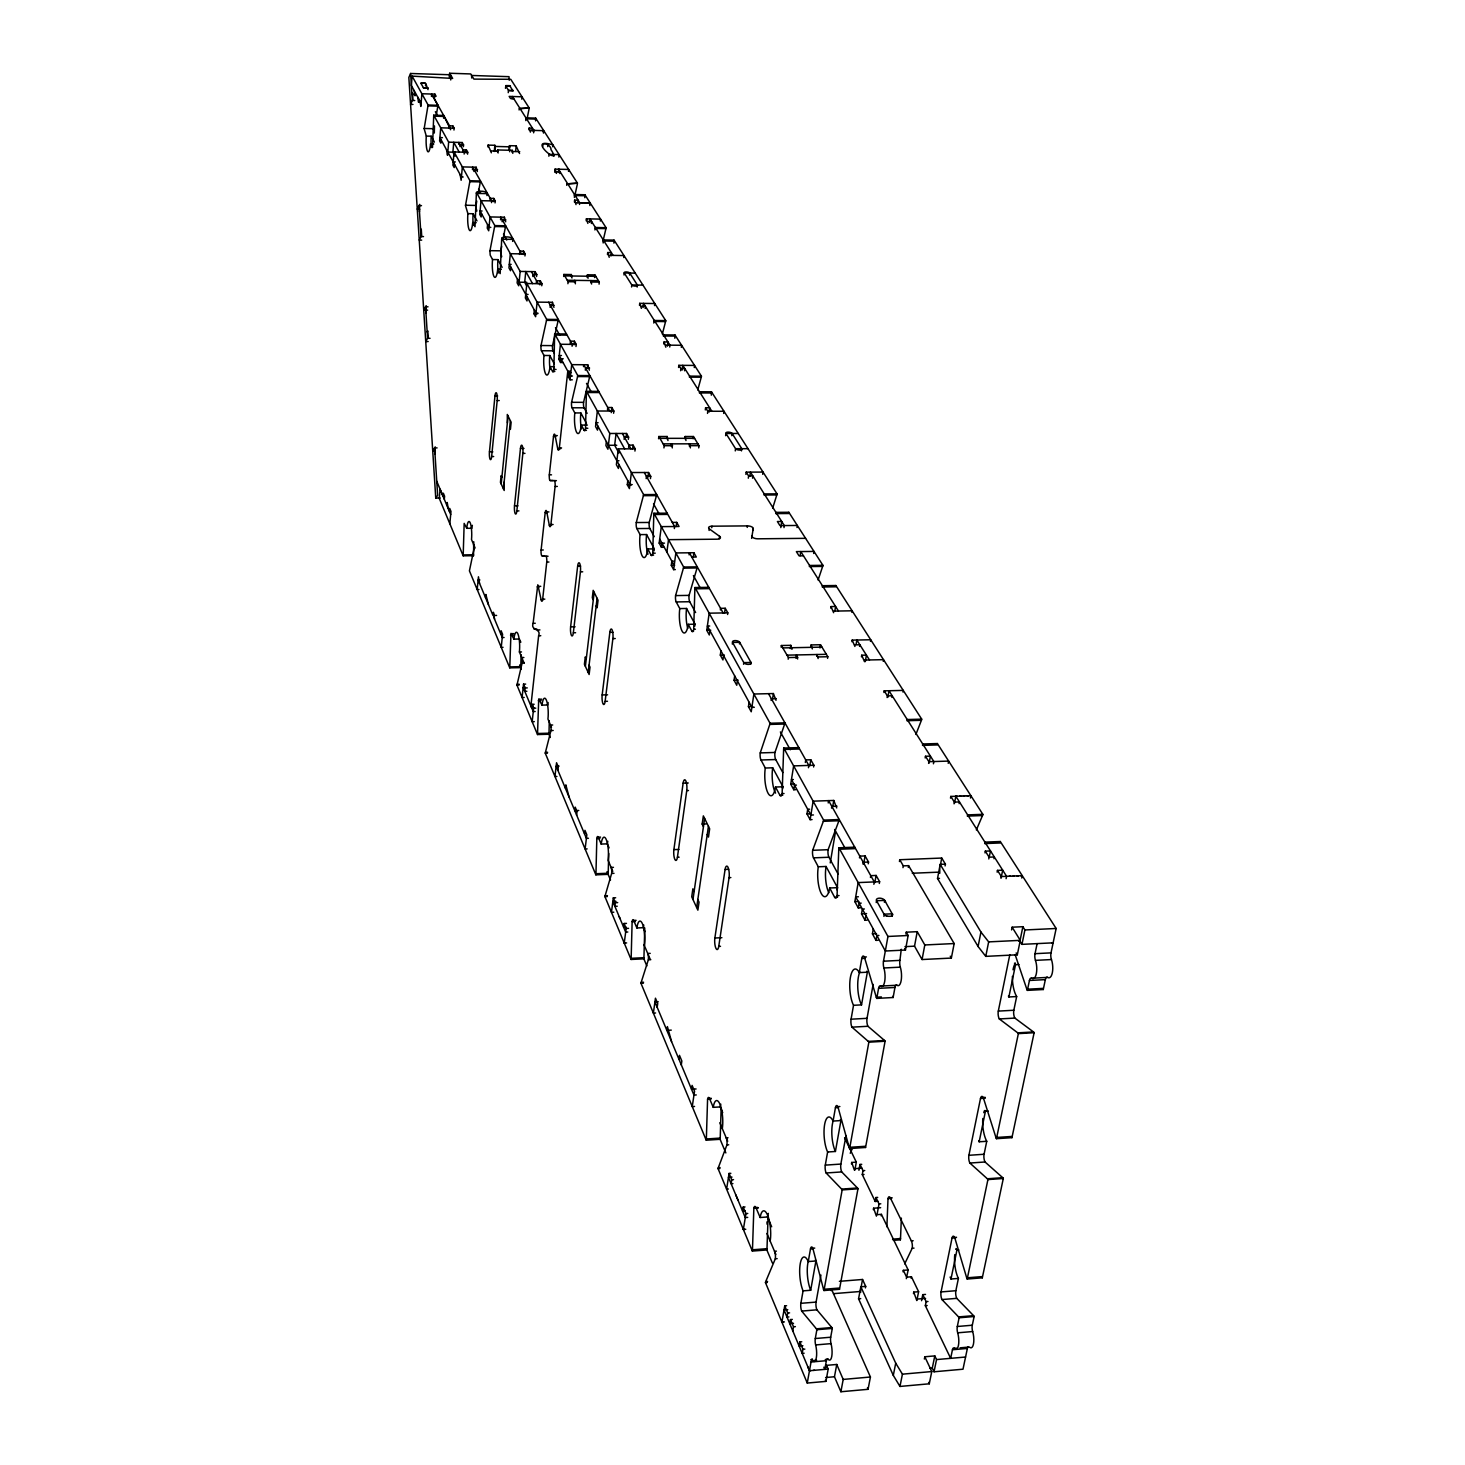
<?xml version="1.0" encoding="UTF-8"?>
<svg xmlns="http://www.w3.org/2000/svg" width="1465" height="1465" viewBox="0 0 1465 1465"><rect width="100%" height="100%" fill="white"/><g stroke="black" fill="none" stroke-linecap="round" stroke-linejoin="round"><path stroke-width="1.5" d="M543.277 599.625L541.116 599.661L537.802 584.791L533.114 623.303C530.275 630.756 541.501 628.284 538.626 635.755L530.898 705.892L533.022 705.855M546.06 556.352L546.06 556.352A3.974 0.934 89.3 0 1 546.646 558.019L546.848 560.637A3.974 0.934 89.3 0 1 546.756 562.066L542.618 599.588A3.956 0.916 89.2 0 1 541.116 599.661M556.407 480.648L550.016 480.502A4.01 0.952 89.7 0 1 549.412 478.89L549.229 476.272A4.01 0.952 89.7 0 1 549.32 474.825L553.55 436.039A4.029 0.952 89.9 0 1 555.107 435.599L557.304 435.599M450.634 129.726L443.694 115.46L433.732 115.186L432.505 147.525L430.509 143.936L433.805 144.028M443.602 118.262L443.694 115.46M450.689 514.508L440.086 489.218L439.262 498.338L463.178 555.821L464.167 523.39L466.749 528.316L471.931 528.279A12.416 2.619 89.4 0 1 472.353 525.331M486.929 195.577C489.859 190.175 475.576 190.194 476.363 193.398L475.008 226.709L472.719 222.607L476.217 222.68M463.178 555.821L473.488 555.711L473.781 541.775M512.604 241.395C515.643 235.828 500.847 235.883 501.671 239.18L500.169 273.625L497.715 269.194L501.341 269.249M521.101 654.763L520.771 667.637L509.765 667.857L510.955 633.356L513.922 639.125L519.452 639.015M525.807 120.606L525.898 117.841L535.696 118.116L577.485 183.198L567.047 183.876L566.735 185.341M535.586 120.881L535.696 118.116M523.866 657.51L521.76 657.547L522.199 662.766L516.962 685.144L537.509 734.551L538.717 698.97L542.013 705.123L547.764 704.976A13.863 3.26 88.6 0 1 548.13 702.541M554.374 366.69L549.998 366.653L552.598 371.506A4.029 0.952 -89.8 0 0 553.862 369.418L554.612 335.009A4.047 0.971 -89.6 0 1 554.704 333.892L566.461 333.983A4.047 0.971 -89.6 0 0 566.369 335.119L554.612 335.009M537.509 734.551L548.936 734.24A3.919 0.916 88.5 0 0 549.009 733.196L549.283 720.908M574.39 197.464L574.5 194.515L584.901 194.753L606.07 227.698A3.699 0.934 -89 0 1 605.924 228.632L603.141 240.608M584.791 197.683L584.901 194.753M554.704 333.892L577.741 375.534A4.175 1.026 -89.8 0 1 577.576 376.56L571.57 402.326A4.139 1.007 -89.9 0 0 572.064 407.783L574.811 412.929A14.595 3.589 -90 0 0 576.569 432.23A14.595 3.589 -90 0 0 581.33 425.07L584.15 430.344A4.212 1.044 90 0 0 585.542 428.274L586.385 392.51A4.23 1.044 -89.8 0 1 586.458 391.32L598.691 391.375A4.212 1.062 -89.8 0 0 598.599 392.547L586.385 392.51M603.159 242.97L603.195 240.974A3.754 0.952 -89 0 1 603.287 239.93L614.055 240.114L665.733 320.597A3.956 1.08 -89.3 0 1 665.568 321.586L662.345 334.075M608.726 853.454L608.213 873.232A4.248 1.062 87.7 0 1 608.14 874.349L595.87 874.843A4.248 1.044 87.8 0 0 595.962 873.726L596.823 838.493A4.267 1.062 87.9 0 1 598.251 837.193L600.558 837.101M613.927 243.153L613.963 241.176A3.736 0.952 -89 0 1 614.055 240.114M644.746 927.949L643.941 957.689A4.45 1.154 87.2 0 1 643.831 958.843L631.067 959.465A4.45 1.135 87.3 0 0 631.159 958.311L632.129 921.631A4.468 1.154 87.4 0 1 633.686 920.441L636.085 920.331M634.931 451.074L635.206 448.839L618.285 448.858L643.593 494.602A4.523 1.209 89.7 0 1 643.391 495.683L636.268 522.547A4.487 1.19 89.5 0 0 636.854 528.572L640.095 534.615A15.822 4.23 89.4 0 0 642.164 555.858A15.822 4.23 89.4 0 0 647.786 548.954L651.119 555.162A4.56 1.227 89.4 0 0 652.749 553.184L653.793 514.526A4.578 1.245 89.6 0 1 653.903 513.263L667.106 513.171A4.578 1.264 89.6 0 0 667.014 514.416L653.793 514.526M674.816 338.232L674.889 336.089A4.01 1.117 -89.4 0 1 674.98 334.972L663.444 334.881A4.01 1.099 -89.4 0 0 663.352 335.998L674.889 336.089M463.233 554.924L473.543 554.741M653.903 513.263L683.642 567.028A4.743 1.319 89.3 0 1 683.423 568.145L675.585 595.596A4.706 1.3 89.1 0 0 676.207 601.932L679.778 608.579A16.591 4.651 89 0 0 682.031 631.012A16.591 4.651 89 0 0 688.22 624.328L691.883 631.159A4.78 1.355 88.9 0 0 693.696 629.254L694.868 588.838A4.816 1.373 89.2 0 1 694.978 587.538L708.785 587.337A4.798 1.392 89.2 0 0 708.657 588.637L694.868 588.838M711.312 395.184L711.367 392.968A4.175 1.209 -89.7 0 1 711.477 391.814L699.501 391.759A4.175 1.19 -89.7 0 0 699.409 392.931L711.367 392.968M486.966 193.636L476.363 193.398M721.146 1108.364L720.212 1138.067A4.908 1.373 86 0 1 720.102 1139.294L706.24 1140.209A4.908 1.355 86.1 0 0 706.35 1138.983L707.577 1099.281A4.926 1.373 86.2 0 1 709.426 1098.365L711.166 1098.256M768.045 1217.616L767.001 1248.693A5.201 1.502 85.2 0 1 766.854 1249.975L752.351 1251.073A5.201 1.483 85.3 0 0 752.479 1249.792L753.852 1208.295A5.219 1.502 85.5 0 1 755.922 1207.563L757.735 1207.435M509.838 666.905L520.844 666.612M694.978 587.538L770.041 723.252A5.219 1.593 88.3 0 1 769.784 724.424L760.243 752.9A5.164 1.575 88.1 0 0 760.994 759.987L765.298 768.026A18.276 5.604 87.9 0 0 767.99 793.078A18.276 5.604 87.9 0 0 775.498 787.035L779.948 795.312A5.274 1.63 87.8 0 0 782.127 793.591L783.629 749.457A5.311 1.648 88.1 0 1 783.757 748.047L798.828 747.608A5.292 1.685 88.1 0 0 798.681 749.018L783.629 749.457M783.757 748.047L823.605 820.107A5.512 1.776 87.6 0 1 823.33 821.316L812.654 850.304A5.475 1.74 87.4 0 0 813.496 857.849L818.294 866.786A19.356 6.226 87.2 0 0 821.279 893.522A19.356 6.226 87.2 0 0 829.666 887.991L834.611 897.221A5.604 1.813 87 0 0 837.064 895.664L838.767 849.279A5.622 1.85 87.3 0 1 838.932 847.795L854.754 847.173A5.622 1.868 87.3 0 0 854.608 848.656L838.767 849.279M886.893 1226.828L888.01 1198.608A5.146 1.703 84.8 0 1 890.335 1197.876L892.112 1197.747M893.302 1240.361L900.371 1239.811A5.127 1.703 84.6 0 0 900.517 1238.548L901.36 1218.093M529.176 108.099L519.361 108.575L529.195 107.989L510.754 79.293L473.891 79.11L470.741 73.946L449.609 73.25L452.667 78.432L412.123 76.125L428.091 104.986L424.154 128.755L426.297 136.08A11.848 2.289 -89.1 0 0 427.469 151.151A11.848 2.289 -89.1 0 0 430.509 143.936M434.464 125.935L434.318 133.022M412.123 76.125L411.372 85.538L421.096 103.282M414.119 90.537L415.016 95.793L415.273 92.643M417.69 97.038L418.587 102.33L418.844 99.18M467.573 154.155L467.738 152.287L454.058 151.939L469.99 180.744L465.467 205.54L467.903 213.652A12.599 2.637 -89.3 0 0 469.24 229.877A12.599 2.637 -89.3 0 0 472.719 222.607M419.924 101.122L420.84 106.451L421.883 93.742M425.528 85.849L425.711 83.487L428.018 89.64M476.748 201.053L475.85 207.133L476.857 211.088M431.442 96.415L431.644 94.035L437.962 105.334L428.091 104.986M434.574 97.954L434.904 94.145L421.883 93.742M476.436 192.373L494.804 225.592L489.914 250.973L490.207 255.148L492.533 259.543A13.057 2.838 -89.4 0 0 493.961 276.482A13.057 2.838 -89.4 0 0 497.715 269.194M441.148 139.889L440.873 143.149L439.61 140.86L440.727 127.821L454.132 128.188L453.967 130.037M449.279 76.986L449.609 73.25M501.616 246.34L500.664 252.566L501.726 256.741M446.532 149.705L447.521 155.327L448.656 142.16L433.732 115.186M449.297 128.279L449.517 125.844L432.853 96.177L436.112 96.269L434.904 94.145M452.648 128.371L452.85 125.935L449.517 125.844M454.058 151.939L452.905 165.197L454.205 167.578L454.498 164.263M458.673 144.284L458.838 142.435L464.313 152.195L464.149 154.063M459.973 146.61L460.138 144.76L463.544 144.852L463.38 146.701M461.951 145.603L462.226 142.526L448.656 142.16M460.102 174.518L461.145 180.287L462.336 166.9L476.18 167.23L477.37 171.552M462.83 151.701L462.995 149.833L466.401 149.924L467.738 152.287M466.126 153.019L466.401 149.924M472.481 169.665L472.719 167.138L491.691 200.906L491.526 202.628M473.909 171.46L474.092 169.574L477.553 169.665M444.316 499.272L444.591 496.214L443.327 493.229L443.053 496.287L436.753 481.253M475.887 170.38L476.18 167.23M446.935 505.553L447.228 502.495L448.217 508.593M449.407 511.45L449.7 508.373L450.982 511.431L449.828 523.756M437.962 105.388L436.149 116.065M481.491 213.56L481.161 216.985L479.751 214.384L481.033 200.687L495.225 200.98L495.042 202.903M487.937 146.958L488.101 145.108L494.859 145.291L495.078 151.389M491.361 152.818L488.101 145.108M494.273 151.444L494.859 145.291M487.57 224.676L487.259 228.137L488.706 230.792L490.024 216.93L504.399 217.223L505.7 221.819M490.061 200.266L490.244 198.343L493.797 198.416L495.225 200.98M497.441 151.811L497.624 149.961L512.274 150.327L512.805 153.367M493.485 201.621L493.797 198.416M498.137 152.983L497.624 149.961M505.48 88.321L505.865 85.593L509.655 85.648L513.061 90.995L508.685 90.555L505.718 85.959L510.479 86.124M508.245 92.68L508.465 90.317L513.244 90.464M500.554 219.75L500.81 217.15L521.448 253.884M512.164 98.888L512.402 96.507L533.864 130.403L533.626 132.821M502.11 221.746L502.294 219.787L505.901 219.86M509.088 149.357L509.454 145.676L516.174 145.841L519.544 153.532M509.673 151.756L509.454 145.676M504.088 220.464L504.399 217.223M512.091 152.195L512.274 150.327M515.625 151.389L516.174 145.841M521.778 99.18L521.998 96.8L509.179 96.415L510.534 98.54L513.739 98.631M489.456 451.843L494.969 395.99A5.567 1.227 -90 0 1 496.58 393.188A5.567 1.227 -90 0 1 497.184 400.549L491.636 456.549A5.512 1.19 89.8 0 1 490.061 459.168A5.512 1.19 89.8 0 1 489.456 451.843L492.826 451.843M479.531 583.326L478.451 576.789L477.187 589.516L509.765 667.857M510.845 267.179L510.498 270.714L508.959 267.894L510.351 253.701L525.148 253.958L524.946 255.954M528.975 129.872L529.158 128.059L532.436 128.151L532.143 131.172M530.385 132.125L529.158 128.059M519.544 254.416L519.892 251.101L523.573 251.156L525.148 253.958M485.538 597.683L485.867 594.46L488.468 604.66M517.493 279.302L517.127 282.873L518.72 285.767L520.167 271.428L501.726 238.117M523.243 254.489L523.573 251.156M501.195 483.963L508.062 416.005M503.447 488.852L510.369 420.73M541.757 285.767L541.977 283.734L526.851 283.532L525.367 297.981L526.997 300.948L527.363 297.34M543.515 133.095L542.929 130.641M542.709 146.482C542.306 140.457 551.719 145.786 550.986 149.613C563.384 168.658 523.994 136.062 552.909 144.925L552.708 146.756M532.82 276.5L533.022 274.486L536.776 274.541L536.556 276.555M547.709 146.628L547.91 144.779M534.798 275.017L535.146 271.666L520.167 271.428M548.862 156.206L549.045 154.356L559.136 154.612L558.879 157.085M536.337 282.8L536.556 280.767L540.329 280.822L541.977 283.734M500.755 633.979L501.085 630.719L502.587 634.29L501.231 647.329L503.044 647.292M553.935 307.375L552.452 302.303L537.124 302.12L535.604 316.715L533.956 313.693L534.322 310.049M514.508 505.865L520.46 448.437A5.768 1.319 89.8 0 1 522.199 445.671A5.768 1.319 89.8 0 1 522.858 453.363L516.852 510.919A5.714 1.282 89.6 0 1 515.149 513.501A5.714 1.282 89.6 0 1 514.508 505.865L517.987 505.846M539.889 284.869L540.329 280.822M553.898 156.334L554.1 154.484M554.741 172.247L555.07 169.134L568.676 169.464L568.475 171.332M556.389 173.419L555.07 169.134M558.128 172.54L559.319 169.244M559.795 173.511L559.996 171.625L556.59 171.552M550.107 307.339L550.327 305.269L554.155 305.324M552.085 305.727L552.452 302.303M563.677 276.464L563.897 274.449L571.35 274.559L571.973 278.02M574.427 202.06L574.628 200.156L578.126 200.229L577.833 202.774M525.642 684.1L523.536 684.155L522.089 697.486L524.195 697.432M562.816 362.514L560.582 362.496L558.824 359.236L560.436 344.275L576.221 344.403L575.983 346.509M576.02 204.606L574.628 200.156M567.907 283.716L568.127 281.683L563.897 274.449M523.536 684.155L525.148 687.964L524.781 691.297L526.887 691.26M560.582 362.496L561.003 358.76L563.219 358.76M548.056 556.242L541.958 555.766A3.956 0.916 89.4 0 1 541.739 555.62L541.409 554.942A3.956 0.916 89.4 0 1 541.116 550.016L545.218 512.42A3.974 0.934 89.5 0 1 546.756 511.944L548.936 511.926M571.13 276.574L571.35 274.559M579.536 204.459L579.737 202.774L558.476 169.226M574.536 282.36L574.756 280.346L575.397 283.807M570.251 343.268L570.489 341.162L574.408 341.199L576.221 344.403M546.756 511.944L549.302 525.184A3.992 0.952 89.5 0 0 550.877 524.726L555.089 486.435A4.029 0.952 89.7 0 0 554.777 481.436L554.448 480.776A4.029 0.952 89.7 0 0 554.209 480.648M555.107 435.599L557.726 448.766A4.047 0.971 89.9 0 0 559.319 448.125L567.797 371.176L570.05 371.194M533.773 707.632L531.63 707.687L532.015 704.317L534.139 704.262M572.284 379.82L570.031 379.801L568.219 376.468L568.64 372.696L570.874 372.714M572.082 346.253L572.284 344.367L548.624 302.248M586.201 220.776L586.421 218.834L600.558 219.109L600.339 221.05M532.015 704.317L533.645 708.218L532.161 721.677L534.285 721.622M570.031 379.801L571.716 364.657L587.721 364.767L589.351 370.206M574.024 344.696L574.408 341.199M587.85 223.394L586.421 218.834M589.919 205.54L589.553 202.976M589.571 222.332L589.956 218.908L613.084 255.386M591.402 223.467L591.622 221.526L588.069 221.453M587.172 277.471L587.465 274.797L594.882 274.907L599.295 282.122L599.057 284.137M588.106 278.24L587.465 274.797M590.725 282.58L590.944 280.566L591.604 284.045M583.51 366.635L583.729 364.73L609.733 411.042M594.589 277.581L594.882 274.907M585.341 370.187L585.579 368.045L589.589 368.081M587.319 368.319L587.721 364.767M607.462 254.544L607.7 252.566L611.326 252.621L610.942 255.917M609.22 257.309L607.7 252.566M570.618 626.874L577.649 566.094A6.245 1.538 89.3 0 1 579.682 563.421A6.245 1.538 89.3 0 1 580.433 571.826L573.346 632.77A6.171 1.502 89 0 1 571.35 635.242A6.171 1.502 89 0 1 570.618 626.874L575.086 626.782M557.909 770.37L558.312 766.909L556.554 762.752L554.96 776.505L556.901 776.45M597.958 426.242L597.5 430.124L595.559 426.553L597.354 411.006L613.853 411.042L613.597 413.24M623.742 257.547L623.962 255.569L609.44 255.331M607.499 409.706L607.755 407.508L611.876 407.526L613.853 411.042M623.98 274.981L624.218 272.966A2.857 1.026 6.8 0 1 626.306 271.941A2.857 1.026 6.8 0 1 629.749 273.058L637.385 285.052L637.147 287.067M565.435 788.317L565.838 784.837L569.098 797.07M606.382 441.624L605.906 445.525L607.92 449.206L609.788 433.475L586.458 391.32M611.271 412.617L611.876 407.526M542.636 599.368L544.815 599.13M629.51 275.054L629.749 273.058M585.377 666.3L594.186 592.299M631.58 286.975L631.818 284.961L624.218 272.966L635.261 273.131M588.216 672.453L597.097 598.269M618.285 448.858L616.38 464.716L618.431 468.47L618.908 464.515M639.491 305.379L639.729 303.347L654.782 303.53L654.525 305.562M624.127 439.353L624.401 437.138L628.595 437.138L628.32 439.353M641.377 308.382L639.729 303.347M626.086 437.174L626.526 433.475L609.788 433.475M642.989 307.522L643.501 303.383L669.981 345.172L669.743 347.022M645.149 308.437L645.406 306.386L641.633 306.35M628.613 447.356L628.888 445.122L633.1 445.122L635.206 448.839M584.517 833.878L584.956 830.344L586.842 834.83L585.103 848.968L587.117 848.894M650.442 478.616L650.735 476.345L648.556 472.499L631.397 472.554L629.419 488.596L627.295 484.714L627.789 480.721M602.17 694.941L609.843 632.349A6.501 1.666 88.9 0 1 612.059 629.767A6.501 1.666 88.9 0 1 612.883 638.594L605.137 701.332A6.428 1.63 88.6 0 1 602.976 703.713A6.428 1.63 88.6 0 1 602.17 694.941L607.59 694.813M632.642 448.821L633.1 445.122M646.157 478.634L646.431 476.363L650.735 476.345M663.828 344.037L664.103 341.949L667.967 341.986L667.436 346.161M647.988 477.004L648.556 472.499M665.843 347.223L664.103 341.949M658.572 438.731L658.847 436.515L667.161 436.515L667.967 440.544M663.938 447.924L664.231 445.708L658.847 436.515M666.886 438.731L667.161 436.515M678.57 367.44L678.844 365.334L694.538 365.426L694.264 367.55M681.317 347.352L681.573 345.264L666.099 345.136M680.639 370.737L680.914 368.631L678.844 365.334M671.226 446.074L671.501 443.858L672.307 447.905M615.666 897.77L613.322 897.88L611.454 912.329L613.798 912.219M663.956 547.269L661.447 547.287L659.177 543.112L661.301 526.631L679.046 526.484L676.72 522.364L672.288 522.401M682.159 370.059L682.763 365.353L711.844 411.244M613.322 897.88L615.355 902.696L614.879 906.322L617.241 906.231M661.447 547.287L661.979 543.167M684.576 370.755L684.851 368.649L680.914 368.631M666.886 552.122L668.516 539.669L717.099 539.193A4.633 2.014 7.9 0 0 719.608 536.337L709.298 528.883A4.596 1.978 7.8 0 1 711.972 526.191L747.443 525.898A4.596 1.978 8.1 0 1 753.248 528.499L753.028 530.037M684.869 438.713L685.162 436.515L693.439 436.515L699.025 445.671L698.732 447.887M674.34 528.572L674.614 526.521L644.27 472.499M685.968 440.544L685.162 436.515M676.171 526.466L676.72 522.364M626.471 923.389L624.09 923.499L623.596 927.144L625.976 927.034M675.328 569.61L673.644 569.629L671.3 565.325L671.849 561.168L673.534 561.15M689.283 446.038L689.576 443.84L690.4 447.887M631.067 959.465L624.236 943.057L626.159 928.444L624.09 923.499M673.644 569.629L675.859 552.946L693.879 552.745L696.296 557.03L691.791 557.085M693.146 438.713L693.439 436.515M705.306 409.907L705.599 407.746L709.646 407.764L709.06 412.086M707.503 413.405L707.796 411.244L705.599 407.746M689.099 554.887L689.374 552.799L723.161 612.956M693.311 556.92L693.879 552.745M723.673 413.441L723.985 411.28L707.796 411.244M709.097 530.44L709.298 528.883M711.752 527.73L711.972 526.191M725.633 435.673L725.944 433.475A3.223 1.3 7.8 0 1 728.16 432.12A3.223 1.3 7.8 0 1 732.097 433.475L741.784 448.693L741.473 450.89M673.882 849.627L683.13 783.152A7.124 1.978 88 0 1 685.785 780.808A7.124 1.978 88 0 1 686.755 790.587L677.416 857.263A7.05 1.923 87.7 0 1 674.834 859.351A7.05 1.923 87.7 0 1 673.882 849.627L678.936 849.444M731.786 435.673L732.097 433.475M709.921 630.701L709.316 634.986L706.771 630.316L709.17 613.176L727.83 612.864L727.592 614.476M719.278 538.662L719.608 536.337M657.181 1007.279L657.712 1003.543L655.459 998.196L653.372 1013.121L655.569 1012.993M735.265 450.909L735.577 448.693L725.944 433.475L738.232 433.475M720.359 609.953L720.579 608.341L725.23 608.268L727.83 612.864M724.552 613.084L725.23 608.268M745.905 474.385L746.216 472.133L763.027 472.078L762.697 474.312M723.563 655.606L722.941 659.946L720.322 655.13L720.927 650.808M748.304 478.194L748.633 475.96L746.216 472.133M749.86 476.088L750.428 472.133L784.306 525.569L783.995 527.62M703.42 826.663L702.156 824.062L703.346 815.877L709.664 828.824L708.474 837.064L707.21 834.464M752.534 478.176L752.845 475.942L748.633 475.96M692.982 899.455L704.628 818.441M747.223 527.418L747.443 525.898M732.317 644.069L732.555 642.439A3.717 1.74 8.3 0 1 735.1 640.59A3.717 1.74 8.3 0 1 739.66 642.311L750.996 662.473L750.758 664.121M696.681 907.458L708.437 826.223M751.618 538.351L753.248 528.499M681.39 1065.055L678.918 1059.158L679.467 1055.349L681.848 1061.008L681.298 1064.817L693.971 1095.069L696.26 1094.941M737.389 680.877L736.749 685.254L734.057 680.291L734.679 675.914M739.422 643.941L739.66 642.311L732.555 642.439L743.799 662.62L743.561 664.268M776.01 700.307L773.392 693.549L753.871 694.025L751.234 711.77L748.432 706.643L749.091 702.229M714.865 938.021L725.083 869.459A7.49 2.179 87.5 0 1 728.013 867.28A7.49 2.179 87.5 0 1 729.057 877.645L718.747 946.39A7.417 2.106 87.1 0 1 715.909 948.313A7.417 2.106 87.1 0 1 714.865 938.021L721.879 937.692M780.808 527.601L781.724 521.503L777.384 521.522L779.948 525.605L797.308 525.459L796.997 527.51M771.121 700.435L771.377 698.768L776.267 698.64M772.495 699.373L773.392 693.549M781.12 647.145L781.376 645.516L790.789 645.332L791.961 649.343M800.146 555.693L800.769 551.572L838.456 611.033M437.852 106.158L428 105.865M788.17 659.195L788.426 657.565L781.376 645.516M790.294 648.574L790.789 645.332M795.971 658.206L796.484 654.947L797.656 659.012M813.661 553.477L813.991 551.426L796.356 551.609L799.048 555.858L803.461 555.803M810.896 646.559L811.152 644.93L820.51 644.746L827.835 656.741L827.56 658.371M730.852 1173.319L729.076 1173.447L726.603 1189.14L728.361 1189.012M795.696 789.672L793.792 789.745L790.734 784.16L793.627 765.902L813.881 765.261L813.606 766.982M812.324 648.94L811.152 644.93M729.076 1173.447L731.731 1179.764L731.108 1183.702L732.885 1183.592M793.792 789.745L794.524 785.185L796.411 785.112M816.683 656.155L816.939 654.525L818.148 658.572M819.997 647.988L820.51 644.746M805.329 762.478L805.732 759.914L810.786 759.767L813.881 765.261M830.765 608.14L831.021 606.565L835.581 606.473L834.812 611.253M808.46 767.715L808.827 765.426L768.521 693.659M833.64 612.7L831.021 606.565M809.815 765.737L810.786 759.767M745.007 1206.94L743.213 1207.068L742.572 1211.042L745.264 1210.841M812.049 819.594L810.127 819.668L806.977 813.881L807.709 809.284L809.632 809.211M752.351 1251.073L743.359 1229.465L745.941 1213.606L743.213 1207.068M810.127 819.668L813.13 801.154L833.75 800.458L836.716 807.947M851.861 612.388L852.117 610.795L833.896 611.106M851.934 641.725L852.191 640.113L870.723 639.766L870.448 641.377M828.219 802.948L828.604 800.622L874.275 881.912L873.854 884.292M854.919 646.468L852.191 640.113M856.128 644.325L856.842 640.022L869.459 659.946M831.552 808.131L831.845 806.391L837.009 806.208M832.743 806.519L833.75 800.458M859.57 646.376L859.845 644.765L855.194 644.856M861.457 656.851L861.731 655.221L866.401 655.13L865.302 661.612M767.056 1224.209L766.964 1221.902M830.234 862.922L835.453 831.9M864.496 661.667L861.731 655.221M478.414 192.245L480.483 180.982L469.99 180.744M883.212 661.283L883.505 659.653L864.771 660.056M883.926 692.506L884.201 690.857L903.246 690.4L902.953 692.048M859.479 857.904L859.79 856.128L865.082 855.926L868.544 862.043L868.232 863.819M887.094 697.541L887.387 695.893L884.201 690.857M887.845 697.322L888.98 690.747L933.846 761.544L933.425 763.796M784.398 1321.906L781.907 1322.108L784.727 1305.883L786.595 1305.736M860.34 907.897L858.325 907.989L854.864 901.634L858.179 882.589L879.623 881.692L879.311 883.468M862.922 864.039L863.233 862.262L868.544 862.043M891.874 697.432L892.167 695.783L887.387 695.893M863.691 863.892L865.082 855.926M784.727 1305.883L787.712 1313.006L786.998 1317.09L788.884 1316.925M858.325 907.989L859.168 903.227L861.182 903.136M567.047 183.821L577.485 183.198M792.345 1319.416L790.477 1319.58L789.763 1323.646L793.517 1323.334M867.06 920.185L865.028 920.276L861.53 913.849L862.354 909.069L864.387 908.978M870.448 877.443L870.759 875.667L876.107 875.447L879.623 881.692M792.766 1330.898L793.499 1326.777L790.477 1319.58M865.028 920.276L865.888 915.442M519.361 108.575L519.086 109.967M874.843 882.571L876.107 875.447M831.186 1290.647L831.461 1289.127L870.43 1377.008L868.049 1389.314L840.892 1391.75L843.199 1379.426L836.753 1364.464L826.59 1365.343L828.183 1369.079L825.912 1381.385L807.252 1383.052L811.042 1362.011A5.604 1.666 84.3 0 1 812.8 1360.6A11.207 3.333 84.4 0 0 816.335 1357.762A11.207 3.333 84.4 0 0 815.639 1344.943A5.622 1.685 84.4 0 1 815.291 1338.534L816.884 1329.707A5.604 1.685 84.5 0 0 816.408 1328.828L801.685 1311.083A5.53 1.648 84.7 0 1 800.879 1303.319L803.076 1290.866A19.356 5.805 84.9 0 1 800.238 1263.746A19.356 5.805 84.9 0 1 808.259 1261.566L815.913 1260.98L810.694 1290.262L803.076 1290.866M808.259 1261.566L810.493 1248.913A5.567 1.685 84.9 0 1 812.819 1248.235L814.741 1248.088M845.983 1135.54L840.855 1164.071A5.604 1.776 85.3 0 0 841.734 1171.927L857.446 1187.969A5.695 1.831 85 0 1 857.959 1188.811L839.5 1289.292L823.971 1290.537L842.155 1189.928A5.714 1.795 85.1 0 0 841.643 1189.104L826.132 1172.989A5.622 1.758 85.3 0 1 825.289 1165.133L827.615 1152.003A19.686 6.19 85.5 0 1 824.63 1124.497A19.686 6.19 85.5 0 1 833.072 1121.073L840.928 1120.56L835.416 1151.472L827.615 1152.003M833.072 1121.073L835.435 1107.705A5.659 1.795 85.6 0 1 837.888 1106.661L839.866 1106.533M873.14 984.37L867.042 1018.322A5.714 1.886 86.1 0 0 867.939 1026.269L884.53 1040.461A5.805 1.941 85.9 0 1 885.08 1041.249L865.559 1147.48L849.627 1148.56L868.855 1042.183A5.823 1.923 85.9 0 0 868.306 1041.395L851.952 1027.166A5.714 1.868 86.1 0 1 851.073 1019.2L853.527 1005.301A20.071 6.593 86.3 0 1 850.396 977.448A20.071 6.593 86.3 0 1 859.296 972.614L867.353 972.192L861.53 1004.88L853.527 1005.301M859.296 972.614L861.786 958.476A5.768 1.923 86.5 0 1 864.387 957.03L866.401 956.92M876.217 902.55L876.546 900.737A4.322 2.307 10.8 0 1 879.256 898.173A4.322 2.307 10.8 0 1 884.659 900.389L892.423 914.215L892.093 916.01M801.758 1341.775L799.853 1341.94L799.121 1346.079L802.912 1345.749M878.048 940.274L875.997 940.365L872.426 933.809L873.287 928.957M503.118 238.832L505.663 225.793L494.804 225.592M799.853 1341.94L802.948 1349.283L802.216 1353.385L804.12 1353.221M875.997 940.365L876.857 935.549L878.908 935.457M884.329 902.184L884.659 900.389L876.546 900.737L884.256 914.581A3.388 1.813 11.1 0 0 886.288 915.973L886.673 916.119M883.926 916.394L884.256 914.581M811.042 1362.011L826.388 1360.692A5.604 1.685 84.3 0 1 828.165 1359.282A11.189 3.388 84.3 0 0 831.754 1356.425A11.189 3.388 84.3 0 0 831.04 1343.625A5.604 1.703 84.4 0 1 830.692 1337.215L832.303 1328.425A5.604 1.703 84.4 0 0 831.809 1327.528L816.902 1309.82A5.512 1.666 84.6 0 1 816.078 1302.092L820.931 1275.063M899.437 861.512L899.748 859.735L941.739 858.051L945.419 864.149L945.09 865.925M901.268 949.247L899.931 960.381A5.878 2.033 86.3 0 0 900.334 967.156A11.72 4.01 86.3 0 1 901.14 980.708A11.72 4.01 86.3 0 1 897.001 985.231A5.86 1.996 86.2 0 0 894.95 987.483L893.119 997.519L876.766 998.398L878.579 988.344A5.878 1.978 86.2 0 1 880.611 986.092A11.738 3.956 86.3 0 0 884.677 981.55A11.738 3.956 86.3 0 0 883.889 967.98A5.897 1.996 86.4 0 1 883.487 961.205L887.955 936.465L838.932 847.795M891.764 916.211L892.185 913.812L884.018 914.178M902.989 867.646L903.319 865.87L899.748 859.735M851.44 1163.924L851.696 1162.459L856.311 1162.148L854.846 1170.15M925.166 757.954L925.477 756.27L930.403 756.123L929.176 762.88M908.282 867.427L908.593 865.65L903.319 865.87M854.406 1170.114L851.696 1162.459M928.59 763.393L928.902 761.69L925.477 756.27M858.93 1170.279L859.992 1164.455L861.731 1164.327M826.388 1360.692L824.777 1369.372L823.861 1367.193M826.168 1367.669L826.59 1365.343M905.938 934.011L906.267 932.198L917.236 931.667L924.8 944.962L922.071 959.538L951.353 958.073L954.173 943.552L908.593 865.65M877.846 1201.263L875.209 1201.465L862.281 1174.582L862.995 1170.681L859.992 1164.455M858.38 896.781L855.688 896.891L885.336 951.023L905.462 950.034L908.135 935.494L906.267 932.198M948.221 763.338L948.642 761.086L928.902 761.69M840.892 1391.75L834.464 1376.752L836.753 1364.464M922.071 959.538L914.526 946.17L917.236 931.667M873.323 1209.687L873.598 1208.222L880.648 1207.709M950.492 798.15L950.803 796.429L970.892 795.733L970.471 798.022M875.209 1201.465L875.942 1197.528L877.7 1197.399M967.944 1347.013A5.53 1.905 83.4 0 0 967.376 1348.441L962.999 1369.207L934.029 1371.789L936.538 1359.575L934.798 1355.894L924.818 1356.773L931.777 1371.551L929.268 1383.802L899.968 1386.439L893.302 1375.397L858.563 1298.814L860.834 1286.783L865.705 1286.38L865.43 1287.9M1051.797 942.892L1053.134 942.837L1021.966 944.357L1024.914 929.964L1022.881 926.704L1012.132 927.198L1020.281 940.347L1017.314 954.795L985.762 956.37L978.089 946.5L937.527 878.487L940.182 864.368L945.419 864.149M860.669 1292.35L860.706 1289.237M860.852 1288.486L862.537 1279.476L839.39 1281.326M939.779 873.287L939.743 868.617M940.072 866.859L941.739 858.051M876.418 1216.151L873.598 1208.222M954.063 803.827L954.393 802.106L950.803 796.429M877.004 1214.741L879.037 1203.937L875.942 1197.528M954.539 803.113L955.839 796.246L957.085 796.209M881.124 1215.803L881.399 1214.339L876.693 1214.686M959.117 803.644L959.428 801.923L954.393 802.106M903.044 1271.821L903.337 1270.338L908.154 1269.954L906.322 1278.67M984.993 852.905L985.322 851.147L990.505 850.945L988.783 858.948M577.356 184.114L574.793 195.816M911.138 1278.286L911.431 1276.784L906.615 1277.169L903.337 1270.338M993.966 858.728L994.314 856.97L989.131 857.19L985.322 851.147M893.302 1375.397L895.719 1363.164L860.834 1286.783M978.089 946.5L980.946 932.051L940.182 864.368M913.464 1293.613L913.757 1292.112L918.61 1291.709L916.962 1299.968M997.116 872.151L997.464 870.393L1002.683 870.173L1001.273 877.224M527.382 117.273L529.066 108.849M916.797 1300.572L913.757 1292.112M1000.998 878.322L1001.364 876.546L997.464 870.393M899.968 1386.439L902.422 1374.17L895.719 1363.164M985.762 956.37L988.655 941.885L980.946 932.051M921.558 1300.682L922.767 1294.657L925.514 1294.419M1006.107 878.689L1006.583 876.326L955.839 796.246M956.535 1237.284L954.667 1237.431A5.494 1.905 84.2 0 0 952.03 1238.108L941.061 1291.929A5.457 1.85 83.9 0 0 941.958 1299.565L958.568 1316.907A5.549 1.905 83.7 0 1 959.117 1317.786L957.304 1326.503A5.549 1.905 83.6 0 0 957.671 1332.82A11.061 3.772 83.6 0 1 958.44 1345.474A11.061 3.772 83.6 0 1 954.448 1348.313A5.53 1.886 83.5 0 0 952.451 1349.741L950.657 1358.348L925.331 1305.681L926.136 1301.652L922.767 1294.657M1021.764 878.029L1022.24 875.667L1020.94 875.722M924.36 1359.062L924.818 1356.773M1011.582 929.909L1012.132 927.198M982.814 1118.491A19.393 7.069 84.8 0 0 986.751 1141.29L984.077 1154.255A5.53 1.996 84.6 0 0 985.029 1161.983L1002.719 1177.677A5.622 2.051 84.3 0 1 1003.305 1178.501L982.301 1277.828L967.193 1279.037L987.923 1179.581A5.622 2.033 84.4 0 0 987.355 1178.776L969.867 1163.045A5.549 1.978 84.7 0 1 968.914 1155.299L980.488 1098.53A5.585 2.033 85 0 1 983.253 1097.486L985.176 1097.358M999.313 1018.944L1014.86 1018.083L1033.503 1031.946A5.732 2.197 85.3 0 1 1034.125 1032.715L1011.949 1137.664L996.456 1138.69L1018.358 1033.631A5.732 2.161 85.3 0 0 1017.754 1032.843L999.313 1018.944A5.64 2.106 85.6 0 1 998.306 1011.106L1009.825 954.631M934.029 1371.789L932.289 1368.109L934.798 1355.894M1021.966 944.357L1019.933 941.079L1022.881 926.704M954.777 1254.589A19.082 6.647 84 0 0 958.403 1278.414L950.986 1279.018L956.938 1250.048A19.082 6.611 84.1 0 0 956.48 1249.206M986.751 1141.29L979.169 1141.784L985.432 1111.239A19.411 7.032 84.8 0 0 984.956 1110.433M1012.407 976.349A19.759 7.545 85.8 0 0 1016.673 996.548L1008.891 996.969L1015.52 964.702A19.778 7.49 85.8 0 0 1014.476 963.219M969.391 1347.031A11.042 3.827 83.5 0 0 973.438 1344.174A11.042 3.827 83.5 0 0 972.668 1331.539A5.53 1.923 83.5 0 1 972.284 1325.221L974.133 1316.522A5.53 1.923 83.6 0 0 973.566 1315.662L956.773 1298.356A5.439 1.886 83.9 0 1 955.858 1290.72L958.403 1278.414M1014.86 1018.083A5.64 2.143 85.5 0 1 1013.835 1010.246L1016.673 996.548M1000.302 841.514A5.53 2.106 86.9 0 0 1000.119 842.979L984.718 843.584A5.549 2.088 87 0 1 984.901 842.119L1000.302 841.514L1056.155 928.48L1051.009 952.873A5.805 2.289 85.8 0 0 1051.449 959.557A11.555 4.523 85.8 0 1 1052.31 972.888A11.555 4.523 85.8 0 1 1047.658 977.393A5.787 2.252 85.6 0 0 1045.351 979.627L1043.263 989.534L1027.368 990.377L1029.437 980.47A5.787 2.234 85.7 0 1 1031.726 978.235A11.574 4.468 85.8 0 0 1036.323 973.731A11.574 4.468 85.8 0 0 1035.462 960.362A5.805 2.252 85.9 0 1 1035.023 953.678L1037.128 943.606M549.998 366.653A14.009 3.296 -89.7 0 1 545.621 373.886A14.009 3.296 -89.7 0 1 543.991 355.482L541.464 350.739A3.974 0.934 -89.7 0 1 541.006 345.52L546.518 320.341A4.01 0.934 -89.5 0 0 546.665 319.352L526.851 283.532M554.411 353.395L553.001 350.831A3.974 0.934 -89.7 0 1 552.543 345.63L558.147 320.469A3.992 0.952 -89.5 0 0 558.293 319.48L546.665 319.352M594.9 229.932L595.248 228.43A3.699 0.916 -89 0 0 595.394 227.496L606.07 227.698M587.099 413.386L584.059 407.819A4.139 1.026 -89.9 0 1 583.564 402.344L589.663 376.615A4.157 1.044 -89.7 0 0 589.827 375.608L577.741 375.534M653.756 323.033L654.159 321.458A3.974 1.062 -89.3 0 0 654.324 320.469L665.733 320.597M595.87 874.843L545.291 753.248A3.974 0.934 88.4 0 1 545.438 752.351L550.968 730.541A3.992 0.934 88.5 0 0 550.51 725.065L552.69 725.01M654.269 536.666L649.801 528.462A4.487 1.209 89.5 0 1 649.215 522.456L656.448 495.609A4.505 1.227 89.7 0 0 656.65 494.529L643.593 494.602M697.743 389.983L701.259 377.201A4.12 1.172 -89.6 0 0 701.442 376.194L674.98 334.972M695.619 612.553L689.722 601.73A4.688 1.319 89.1 0 1 689.081 595.376L697.065 567.962A4.725 1.337 89.3 0 0 697.285 566.863L683.642 567.028M626.617 942.929L624.236 943.057L604.953 896.69A4.303 1.08 87.6 0 1 605.118 895.756L611.656 873.415A4.34 1.099 87.7 0 0 611.106 867.427L613.45 867.335M772.641 508.263L776.798 494.932A4.468 1.392 89.8 0 0 777.018 493.852L711.477 391.814M706.24 1140.209L640.992 983.326A4.523 1.172 87.1 0 1 641.176 982.374L648.336 959.813A4.542 1.19 87.2 0 0 647.75 953.477L650.204 953.367M818.093 580.03L822.652 566.406A4.67 1.52 89.3 0 0 822.909 565.307L788.848 512.274L775.937 512.365A4.542 1.41 89.6 0 0 775.809 513.611L788.719 513.519A4.523 1.428 89.6 0 1 788.848 512.274M782.841 772.604L775.718 759.548A5.164 1.593 88.1 0 1 774.967 752.461L784.654 724.021A5.201 1.63 88.3 0 0 784.91 722.849L770.041 723.252M838.218 874.239L828.952 857.245A5.475 1.776 87.3 0 1 828.11 849.7L838.932 820.748A5.512 1.813 87.6 0 0 839.225 819.539L823.605 820.107M745.758 1229.282L743.359 1229.465L718.088 1168.685A4.999 1.392 85.8 0 1 718.308 1167.715L726.933 1144.898A5.036 1.41 86 0 0 726.237 1137.847L728.013 1137.737M915.9 734.441L921.412 720.304A5.146 1.831 88.1 0 0 921.705 719.15L835.892 585.524L822.414 585.707A4.761 1.557 89.1 0 0 822.286 587.007L835.764 586.806A4.743 1.575 89.1 0 1 835.892 585.524M807.252 1383.052L765.462 1282.589A5.311 1.52 85 0 1 765.719 1281.6L775.315 1258.801A5.347 1.557 85.1 0 0 774.545 1251.293L776.395 1251.147M976.349 829.923L982.521 815.547A5.439 2.033 87.3 0 0 982.85 814.339L937.38 743.542L922.712 743.982A5.237 1.868 87.9 0 0 922.547 745.374L937.215 744.934A5.237 1.905 87.9 0 1 937.38 743.542M850.249 1153.285L852.685 1147.644M450.744 79.952L450.396 74.77L410.603 73.488L408.845 77.48L435.746 498.045L440.306 498.027M904.692 1263.874L912.201 1248.272A5.274 1.758 84.4 0 0 911.34 1240.855L890.335 1197.876M419.466 211.784L419.686 204.386L417.269 209.22L419.686 209.275M420.656 230.353L421.279 229.163L421.664 235.371L419.246 240.095L421.664 240.132M425.967 313.071L426.187 305.654L423.715 310.104L427.615 310.159M427.176 331.969L427.798 330.87L428.201 337.206L425.729 341.528L428.165 341.546M435.032 454.351L435.252 446.917L432.724 450.817L435.178 450.817M435.746 498.045L437.65 495.262L434.611 447.905L437.083 447.905M810.768 1370.599L809.467 1370.727L784.013 1309.948L787.749 1309.655M813.313 1370.379L814.558 1370.269M825.601 1377.54L834.464 1376.752M929.817 1368.328L932.289 1368.109M843.199 1379.426L870.43 1377.008M902.422 1374.17L931.777 1371.551M812.8 1360.6L816.646 1360.271M825.289 1359.52L828.165 1359.282M954.448 1348.313L956.315 1348.166M960.051 1347.837L968.457 1347.104M952.451 1349.741L967.376 1348.441M828.183 1369.079L809.467 1370.727L807.838 1366.827M936.538 1359.575L965.563 1357.029M815.291 1338.534L830.692 1337.215M957.304 1326.503L972.284 1325.221M815.639 1344.943L831.04 1343.625M957.671 1332.82L972.668 1331.539M802.948 1349.283L804.853 1349.119M781.907 1322.108L783.152 1322.016M793.499 1326.777L795.385 1326.631M816.408 1328.828L831.809 1327.528M958.568 1316.907L973.566 1315.662M816.884 1329.707L832.303 1328.425M959.117 1317.786L974.133 1316.522M800.879 1303.319L816.078 1302.092M941.061 1291.929L955.858 1290.72M858.563 1298.814L860.706 1298.631M917.09 1299.07L925.605 1298.375M801.685 1311.083L816.902 1309.82M941.958 1299.565L956.773 1298.356M787.712 1313.006L789.58 1312.86M926.136 1301.652L927.968 1301.488M925.331 1305.681L927.162 1305.516M812.819 1248.235L823.531 1289.31L839.06 1288.065A5.64 1.74 84.6 0 0 839.5 1289.292M954.667 1237.431L966.699 1277.846L981.825 1276.619A5.567 1.978 83.8 0 0 982.301 1277.828M833.53 1293.65L860.285 1291.489M765.719 1281.6L767.568 1281.454M765.462 1282.589L767.312 1282.461M911.34 1240.855L913.153 1240.727M810.493 1248.913L813.368 1248.693M952.03 1238.108L955.766 1237.833M775.315 1258.801L777.164 1258.655M912.201 1248.272L914.014 1248.125M956.938 1250.048L958.806 1249.92M743.359 1229.465L744.568 1229.373M752.479 1249.792L767.001 1248.693M892.57 1239.152L900.517 1238.548M747.699 1217.397L745.3 1217.58L728.453 1177.384L732.006 1177.128M755.922 1207.563L760.152 1217.507L767.477 1216.976L771.67 1226.773M753.852 1208.295L758.394 1207.966M888.01 1198.608L891.544 1198.352M745.941 1213.606L747.754 1213.478M879.037 1203.937L880.795 1203.809M862.281 1174.582L864.02 1174.454M841.643 1189.104L857.446 1187.969M987.355 1178.776L1002.719 1177.677M842.155 1189.928L857.959 1188.811M987.923 1179.581L1003.305 1178.501M718.308 1167.715L720.066 1167.587M718.088 1168.685L719.846 1168.576M825.289 1165.133L840.855 1164.071M968.914 1155.299L984.077 1154.255M854.663 1168.667L861.878 1168.154M826.132 1172.989L841.734 1171.927M969.867 1163.045L985.029 1161.983M731.731 1179.764L733.525 1179.655M862.995 1170.681L864.735 1170.553M837.888 1106.661L849.169 1147.351L865.101 1146.289A5.732 1.868 85.3 0 0 865.559 1147.48M983.253 1097.486L995.944 1137.518L1011.418 1136.474A5.659 2.106 84.6 0 0 1011.949 1137.664M706.35 1138.983L720.212 1138.067M726.933 1144.898L728.709 1144.788M835.435 1107.705L838.383 1107.522M980.488 1098.53L985.267 1098.219M985.432 1111.239L988.289 1111.056M707.577 1099.281L711.038 1099.08M694.538 1106.441L692.249 1106.588L694.538 1091.242L692.103 1085.4L691.535 1089.246L696.076 1088.971M709.426 1098.365L713.254 1107.339L720.231 1106.917L722.721 1112.704M868.306 1041.395L884.53 1040.461M1017.754 1032.843L1033.503 1031.946M868.855 1042.183L885.08 1041.249M1018.358 1033.631L1034.125 1032.715M851.073 1019.2L867.042 1018.322M998.306 1011.106L1013.835 1010.246M671.281 1030.115L666.85 1030.371L667.399 1026.599L671.574 1041.652M851.952 1027.166L867.939 1026.269M864.387 957.03L876.29 997.225L881.399 996.951M1015.117 954.576L1026.837 989.241L1042.714 988.399A5.768 2.234 85.6 0 0 1043.263 989.534M880.611 986.092L897.001 985.231M1031.726 978.235L1047.658 977.393M878.579 988.344L894.95 987.483M1029.437 980.47L1045.351 979.627M658.225 1001.749L654.947 1001.932L678.918 1059.158M883.487 961.205L899.931 960.381M1035.023 953.678L1051.009 952.873M883.889 967.98L900.334 967.156M1035.462 960.362L1051.449 959.557M641.176 982.374L643.593 982.246M640.992 983.326L643.41 983.198M1015.52 964.702L1018.944 964.519M624.236 943.057L625.299 943.002M631.159 958.311L643.941 957.689M924.8 944.962L954.173 943.552M988.655 941.885L1020.281 940.347M904.967 946.646L914.526 946.17M1018.596 941.134L1019.933 941.079M648.336 959.813L650.79 959.685M861.786 958.476L864.826 958.33M872.426 933.809L876.491 933.608M887.955 936.465L908.135 935.494M1024.914 929.964L1056.155 928.48M718.747 946.39L720.505 946.317M632.129 921.631L635.334 921.503M861.53 913.849L866.584 913.611M626.159 928.444L628.558 928.352M633.686 920.441L636.89 927.968L643.318 927.675L645.021 931.63M627.807 932.015L625.683 932.106L612.846 901.488L615.978 901.36M615.355 902.696L617.699 902.605M837.064 895.664L839.042 895.573M834.611 897.221L837.577 897.093M854.864 901.634L858.893 901.469M729.057 877.645L730.834 877.572M912.292 873.25L939.083 872.133M937.527 878.487L939.486 878.396M1009.202 876.217L1010.502 876.162M1013.121 876.052L1014.421 875.997M1017.021 875.887L1018.34 875.832M1001.364 876.546L1022.24 875.667M605.118 895.756L607.444 895.664M604.953 896.69L607.279 896.58M829.666 887.991L837.522 887.662A19.356 6.281 87.2 0 1 837.046 889.914M813.496 857.849L828.952 857.245M595.962 873.726L608.213 873.232M611.656 873.415L614 873.323M725.083 869.459L728.636 869.313M818.294 866.786L826.059 866.474L837.522 887.662M812.654 850.304L828.11 849.7M677.416 857.263L679.119 857.19M702.156 824.062L706.13 823.934M982.85 814.339L967.651 814.888A5.439 2.014 87.3 0 1 967.321 816.097L982.521 815.547M823.33 821.316L838.932 820.748M588.436 838.291L586.403 838.365L576.606 815.016L577.045 811.5L575.196 807.123L574.774 810.621L576.697 815.199M596.823 838.493L599.899 838.383M598.251 837.193L601.181 844.078L607.352 843.84L609.092 847.905M959.612 796.118L960.857 796.081M963.366 795.989L964.629 795.953M967.138 795.861L968.402 795.825M578.767 810.493L574.774 810.621L556.151 766.195L559.081 766.103M806.977 813.881L810.823 813.753M813.441 814.961L810.878 815.053L791.466 779.6L793.352 779.545M790.734 784.16L794.524 784.031M775.498 787.035L782.969 786.778A18.276 5.64 87.9 0 1 782.566 788.957M686.755 790.587L688.458 790.532M782.127 793.591L784.013 793.517M779.948 795.312L782.75 795.202M765.298 768.026L772.696 767.788L782.969 786.778M683.13 783.152L688.239 782.988M760.243 752.9L774.967 752.461M760.994 759.987L775.718 759.548M545.438 752.351L547.599 752.296M545.291 753.248L547.452 753.175M921.705 719.15L907.22 719.535A5.146 1.813 88.1 0 1 906.927 720.707L921.412 720.304M769.784 724.424L784.654 724.021M550.968 730.541L553.166 730.486M537.582 733.507L549.009 733.196M605.137 701.332L607.481 701.277M533.645 708.218L535.769 708.163M535.164 711.532L533.278 711.587L531.356 707.009M748.432 706.643L752.589 706.551M754.329 707.284L751.893 707.339L707.375 626.049L709.701 626.013M517.09 684.265L519.178 684.228M516.962 685.144L519.049 685.089M734.057 680.291L738.159 680.2M525.276 687.451L523.17 687.488L531.63 707.687M525.148 687.964L527.254 687.909M539.505 699.226L541.665 699.171M538.296 700.673L541.153 700.618M513.922 639.125A13.313 3.003 88.9 0 1 517.896 633.869A13.313 3.003 88.9 0 1 519.397 651.98L521.485 651.943M782.768 647.915L821.975 647.127M720.322 655.13L724.369 655.056M787.016 655.148L826.352 654.324M522.199 662.766L524.305 662.729M788.426 657.565L797.912 657.364M818.404 656.943L827.835 656.741M533.956 629.071L536.794 629.016M537.783 629.95L539.926 629.913M693.696 629.254L695.417 629.218M511.596 633.667L513.666 633.631M573.346 632.77L575.599 632.733M706.771 630.316L710.763 630.243M609.843 632.349L612.974 632.294M691.883 631.159L693.604 631.122M510.479 635.169L513.244 635.132M538.626 635.755L540.768 635.718M504.07 637.513L502.257 637.55L494.474 618.962L493.339 612.242L494.529 619.109M612.883 638.594L615.227 638.539M679.778 608.579L686.572 608.469L695.069 624.2A16.573 4.688 89 0 1 694.721 626.251M496.598 615.428L493.009 615.483L478.121 579.975L479.879 579.957M533.114 623.303L535.256 623.266M688.22 624.328L695.069 624.2M675.585 595.596L689.081 595.376M676.207 601.932L689.722 601.73M538.626 586.348L540.768 586.311M537.087 586.879L539.23 586.842M478.945 589.498L477.187 589.516L469.423 570.856L473.946 549.137L473.561 544.339M541.958 555.766L544.119 555.748M651.119 555.162L653.591 555.143M546.756 562.066L548.936 562.029M577.649 566.094L580.653 566.058M671.3 565.325L674.669 565.289M822.909 565.307L809.577 565.472A4.688 1.502 89.3 0 1 809.339 566.57L822.652 566.406M683.423 568.145L697.065 567.962M580.433 571.826L582.704 571.808M805.585 538.333L757.79 538.809A4.615 1.996 8.2 0 1 751.948 536.044M659.177 543.112L664.487 543.149M541.116 550.016L543.277 549.998M647.786 548.954L654.342 548.881L646.596 534.56L640.095 534.615M652.749 553.184L655.221 553.166M636.268 522.547L649.215 522.456M550.895 524.525L553.092 524.507M549.302 525.184L551.499 525.166M636.854 528.572L649.801 528.462M516.852 510.919L518.94 510.9M545.181 512.64L547.361 512.622M632.056 484.585L629.913 484.585L595.999 422.671L598.068 422.671M627.295 484.714L631.58 484.695M555.089 486.435L557.304 486.435M777.018 493.852L764.254 493.925A4.468 1.373 89.8 0 1 764.034 495.005L776.798 494.932M643.391 495.683L656.448 495.609M549.32 474.825L551.499 474.825M550.181 480.575L553.111 480.557M608.378 445.287L616.747 445.268M664.231 445.708L672.6 445.69M690.693 445.671L699.025 445.671M559.337 447.905L561.553 447.905M520.46 448.437L523.976 448.437M557.726 448.766L560.656 448.748M747.992 448.675L735.577 448.693A3.26 1.319 7.9 0 0 739.569 450.066A3.26 1.319 7.9 0 0 741.784 448.693M522.858 453.363L524.964 453.363M491.636 456.549L493.668 456.531M616.857 460.761L618.962 460.743M585.542 428.274L587.831 428.274M584.15 430.344L586.44 430.344M553.495 436.478L555.693 436.478M659.982 438.346L694.611 438.328M663.206 443.858L697.963 443.822M574.811 412.929L580.836 412.947L586.458 423.348M581.33 425.07L587.392 425.07M494.969 395.99L497.679 395.99M497.184 400.549L499.235 400.549M571.57 402.326L583.564 402.344M572.064 407.783L584.059 407.819M701.442 376.194L689.594 376.12A4.12 1.154 -89.6 0 1 689.411 377.146L701.259 377.201M572.449 376.029L570.453 376.029L559.227 355.501L561.443 355.519M568.219 376.468L570.471 376.487M577.576 376.56L589.663 376.615M543.991 355.482L549.796 355.519L554.319 363.888M558.824 359.236L561.773 359.273M553.862 369.418L556.059 369.436M552.598 371.506L554.795 371.506M430.032 338.305L427.579 338.287L425.564 306.771L428.018 306.808M541.006 345.52L552.543 345.63M541.464 350.739L553.001 350.831M546.518 320.341L558.147 320.469M654.159 321.458L665.568 321.586M537.893 313.107L535.989 313.071L509.307 264.359L511.157 264.378M533.956 313.693L537.765 313.73M568.127 281.683L575.617 281.793M591.823 282.012L599.295 282.122M519.068 282.196L526.796 282.305M642.952 285.126L631.818 284.961A2.893 1.044 6.9 0 0 635.297 286.096A2.893 1.044 6.9 0 0 637.385 285.052M525.752 294.373L528.096 294.41M564.757 275.896L595.797 276.336M567.303 280.236L598.434 280.676M489.933 250.661L500.719 250.826M492.533 259.543L497.954 259.635L502.129 267.344M494.676 226.526L505.535 226.727M595.248 228.43L605.924 228.632M490.83 227.368L489.035 227.331L480.062 210.96L482.058 210.997M423.495 236.597L421.059 236.561L419.082 205.594L421.499 205.649M501.671 239.18L512.64 239.381M603.195 240.974L613.963 241.176M582.997 202.829L581.697 202.811M585.615 202.884L584.315 202.866M588.234 202.939L586.934 202.921M467.903 213.652L473.14 213.744L477.004 220.922M574.427 195.541L584.828 195.761M576.239 202.683L590.194 202.994M465.504 205.228L475.924 205.448M463.16 176.99L461.438 176.954L439.885 137.6L442.412 137.673M469.88 181.66L480.373 181.898M447.796 152.049L454.992 152.232M453.179 161.883L455.322 161.937M530.568 130.312L534.688 130.422M426.297 136.08L431.223 136.208L434.391 142.105M495.555 146.445L510.15 146.83M491.526 150.95L498.32 151.133M512.97 151.499L519.727 151.682M433.677 116.156L443.639 116.431M525.843 118.793L535.622 119.086M533.864 130.403L543.753 130.678M424.172 128.462L433.97 128.737M415.785 94.511L411.94 94.383L412.544 93.064L412.929 99.144L410.566 104.363L412.965 104.436M414.741 100.517L412.324 100.444L410.603 73.488M420.876 83.34L425.363 83.175L420.84 83.175L423.605 87.973L428.22 88.01L423.312 87.699M1016.179 952.928L1017.314 954.795M950.272 956.187L951.353 958.073M452.85 125.935L454.132 128.188M462.226 142.526L463.544 144.852M535.146 271.666L536.776 274.541M626.526 433.475L628.595 437.138M884.659 900.389L885.556 902M531.41 271.611L538.186 283.697M622.35 433.475L630.976 448.839M904.638 948.569L905.462 950.034M459.186 152.067L453.747 142.306L452.886 152.177L455.047 156.114M532.528 283.606L525.788 271.519L524.69 282.269L526.613 285.748M624.639 448.858L616.069 433.475L614.659 445.268L618.926 453.015M435.361 111.688L437.577 115.68M478.542 189.296L480.685 193.16M503.484 234.125L506.762 240.04M555.491 327.647L559.74 335.265M586.513 383.391L590.926 391.338M653.518 503.85L658.884 513.501M693.403 575.562L700.014 587.465M780.387 731.932L790.313 749.769M834.629 829.465L844.994 848.07M659.708 538.992L674.193 565.472M507.366 422.872L507.293 414.449L511.139 422.305L510.443 429.208L509.673 427.615M593.27 599.789L592.299 597.793L593.179 590.322L598.05 600.265L597.134 607.774L596.163 605.778M899.73 1238.474L900.371 1239.811M844.591 1137.774L856.311 1162.148M881.399 1214.339L908.154 1269.954M911.431 1276.784L918.61 1291.709M928.609 1382.411L929.268 1383.802M501.872 477.242L501.122 475.612L500.444 482.333L504.198 490.482L504.125 482.113M586.22 658.994L585.268 656.943L584.407 664.249L589.131 674.523L590.01 667.179L589.058 665.128M694.099 891.471L692.872 888.816L691.718 896.8L697.871 910.15L699.043 902.129L697.798 899.455M862.537 1279.476L865.705 1286.38M867.427 1387.904L868.049 1389.314M519.8 639.82L520.826 642.219M475.118 548.038L471.51 539.505A12.416 2.6 89.4 0 0 470.192 522.804A12.416 2.6 89.4 0 0 466.749 528.316M519.397 651.98L524.159 663.206M551.463 727.336L547.947 719.04A13.863 3.241 88.6 0 0 546.335 700.069A13.863 3.241 88.6 0 0 542.013 705.123M612.773 871.364L608.103 860.358A15.053 3.772 87.9 0 0 606.235 839.537A15.053 3.772 87.9 0 0 601.181 844.078M643.996 944.705L650.094 959.044M719.791 1122.739L727.684 1141.29M766.928 1233.457L775.882 1254.498M825.418 1380.213L825.912 1381.385M472.627 553.66L473.488 555.711M519.654 664.945L521.357 669.011M548.588 733.416L550.291 737.481M607.004 871.693L610.52 879.989M643.373 957.725L646.852 965.948M719.736 1138.451L725.853 1152.918M766.287 1248.62L772.348 1262.94M619.219 916.687L620.025 918.592M737.866 1199.798L735.76 1194.781M509.252 80.209L508.996 76.674L471.547 75.466L471.73 78.048M955.839 1249.352A19.082 6.647 84 0 1 956.151 1248.51M967.193 1279.037A5.567 1.941 83.9 0 1 966.699 1277.846M983.784 1112.668A19.393 7.069 84.8 0 1 984.388 1110.8M996.456 1138.69A5.659 2.069 84.7 0 1 995.944 1137.518M1013.029 969.775A19.759 7.545 85.8 0 1 1015.41 963.054M1027.368 990.377A5.768 2.216 85.7 0 1 1026.837 989.241M1008.891 996.969A19.778 7.49 85.8 0 1 1008.414 996.09M979.169 1141.784A19.411 7.032 84.8 0 1 978.693 1140.887M950.986 1279.018A19.082 6.611 84.1 0 1 950.126 1277.059M823.971 1290.537A5.64 1.721 84.7 0 1 823.531 1289.31M849.627 1148.56A5.75 1.831 85.4 0 1 849.169 1147.351M876.766 998.398A5.842 1.959 86.2 0 1 876.29 997.225M893.119 997.519A5.823 1.978 86.2 0 1 892.625 996.365M861.53 1004.88A20.052 6.647 86.3 0 1 859.863 971.881M866.786 971.24A20.052 6.647 86.3 0 1 867.353 972.192M810.694 1290.262A19.338 5.842 84.8 0 1 808.405 1260.742M815.419 1259.918A19.338 5.842 84.8 0 1 815.913 1260.98M835.416 1151.472A19.668 6.226 85.5 0 1 833.384 1120.267M840.397 1119.535A19.668 6.226 85.5 0 1 840.928 1120.56M636.89 927.968A15.785 4.12 87.3 0 1 642.439 923.811A15.785 4.12 87.3 0 1 644.454 945.749M687.799 628.393A16.573 4.688 89 0 1 686.572 608.469M647.988 554.209A15.822 4.267 89.4 0 1 646.596 534.56M654.196 549.888A15.822 4.267 89.4 0 1 654.031 550.858M643.318 927.675A15.767 4.139 87.3 0 1 643.794 925.056M607.352 843.84A15.035 3.809 87.8 0 1 607.792 841.295M581.44 428.769A14.577 3.608 -90 0 1 580.836 412.947M713.254 1107.339A17.415 4.871 86.1 0 1 719.919 1104.189A17.415 4.871 86.1 0 1 722.3 1128.599M760.152 1217.507A18.477 5.347 85.3 0 1 767.532 1215.071A18.477 5.347 85.3 0 1 770.169 1241.056M828.842 892.734A19.356 6.281 87.2 0 1 826.059 866.474M775.571 793.114A18.276 5.64 87.9 0 1 772.696 767.788M767.477 1216.976A18.477 5.384 85.3 0 1 768.356 1213.386M720.231 1106.917A17.415 4.908 86.1 0 1 720.817 1104.171M550.053 369.107A14.009 3.315 -89.7 0 1 549.796 355.519M431.424 147.58A11.83 2.307 -89.1 0 1 431.223 136.208M473.268 225.152A12.599 2.655 -89.2 0 1 473.14 213.744M498.32 272.984A13.057 2.857 -89.4 0 1 497.954 259.635M892.734 914.233A4.432 2.362 11.1 0 1 886.838 915.9M812.196 1358.788A4.065 2.729 13.1 0 1 810.749 1359.758M750.996 662.473L743.799 662.62A3.772 1.776 8.5 0 0 748.432 664.396A3.772 1.776 8.5 0 0 750.996 662.473"/></g></svg>
